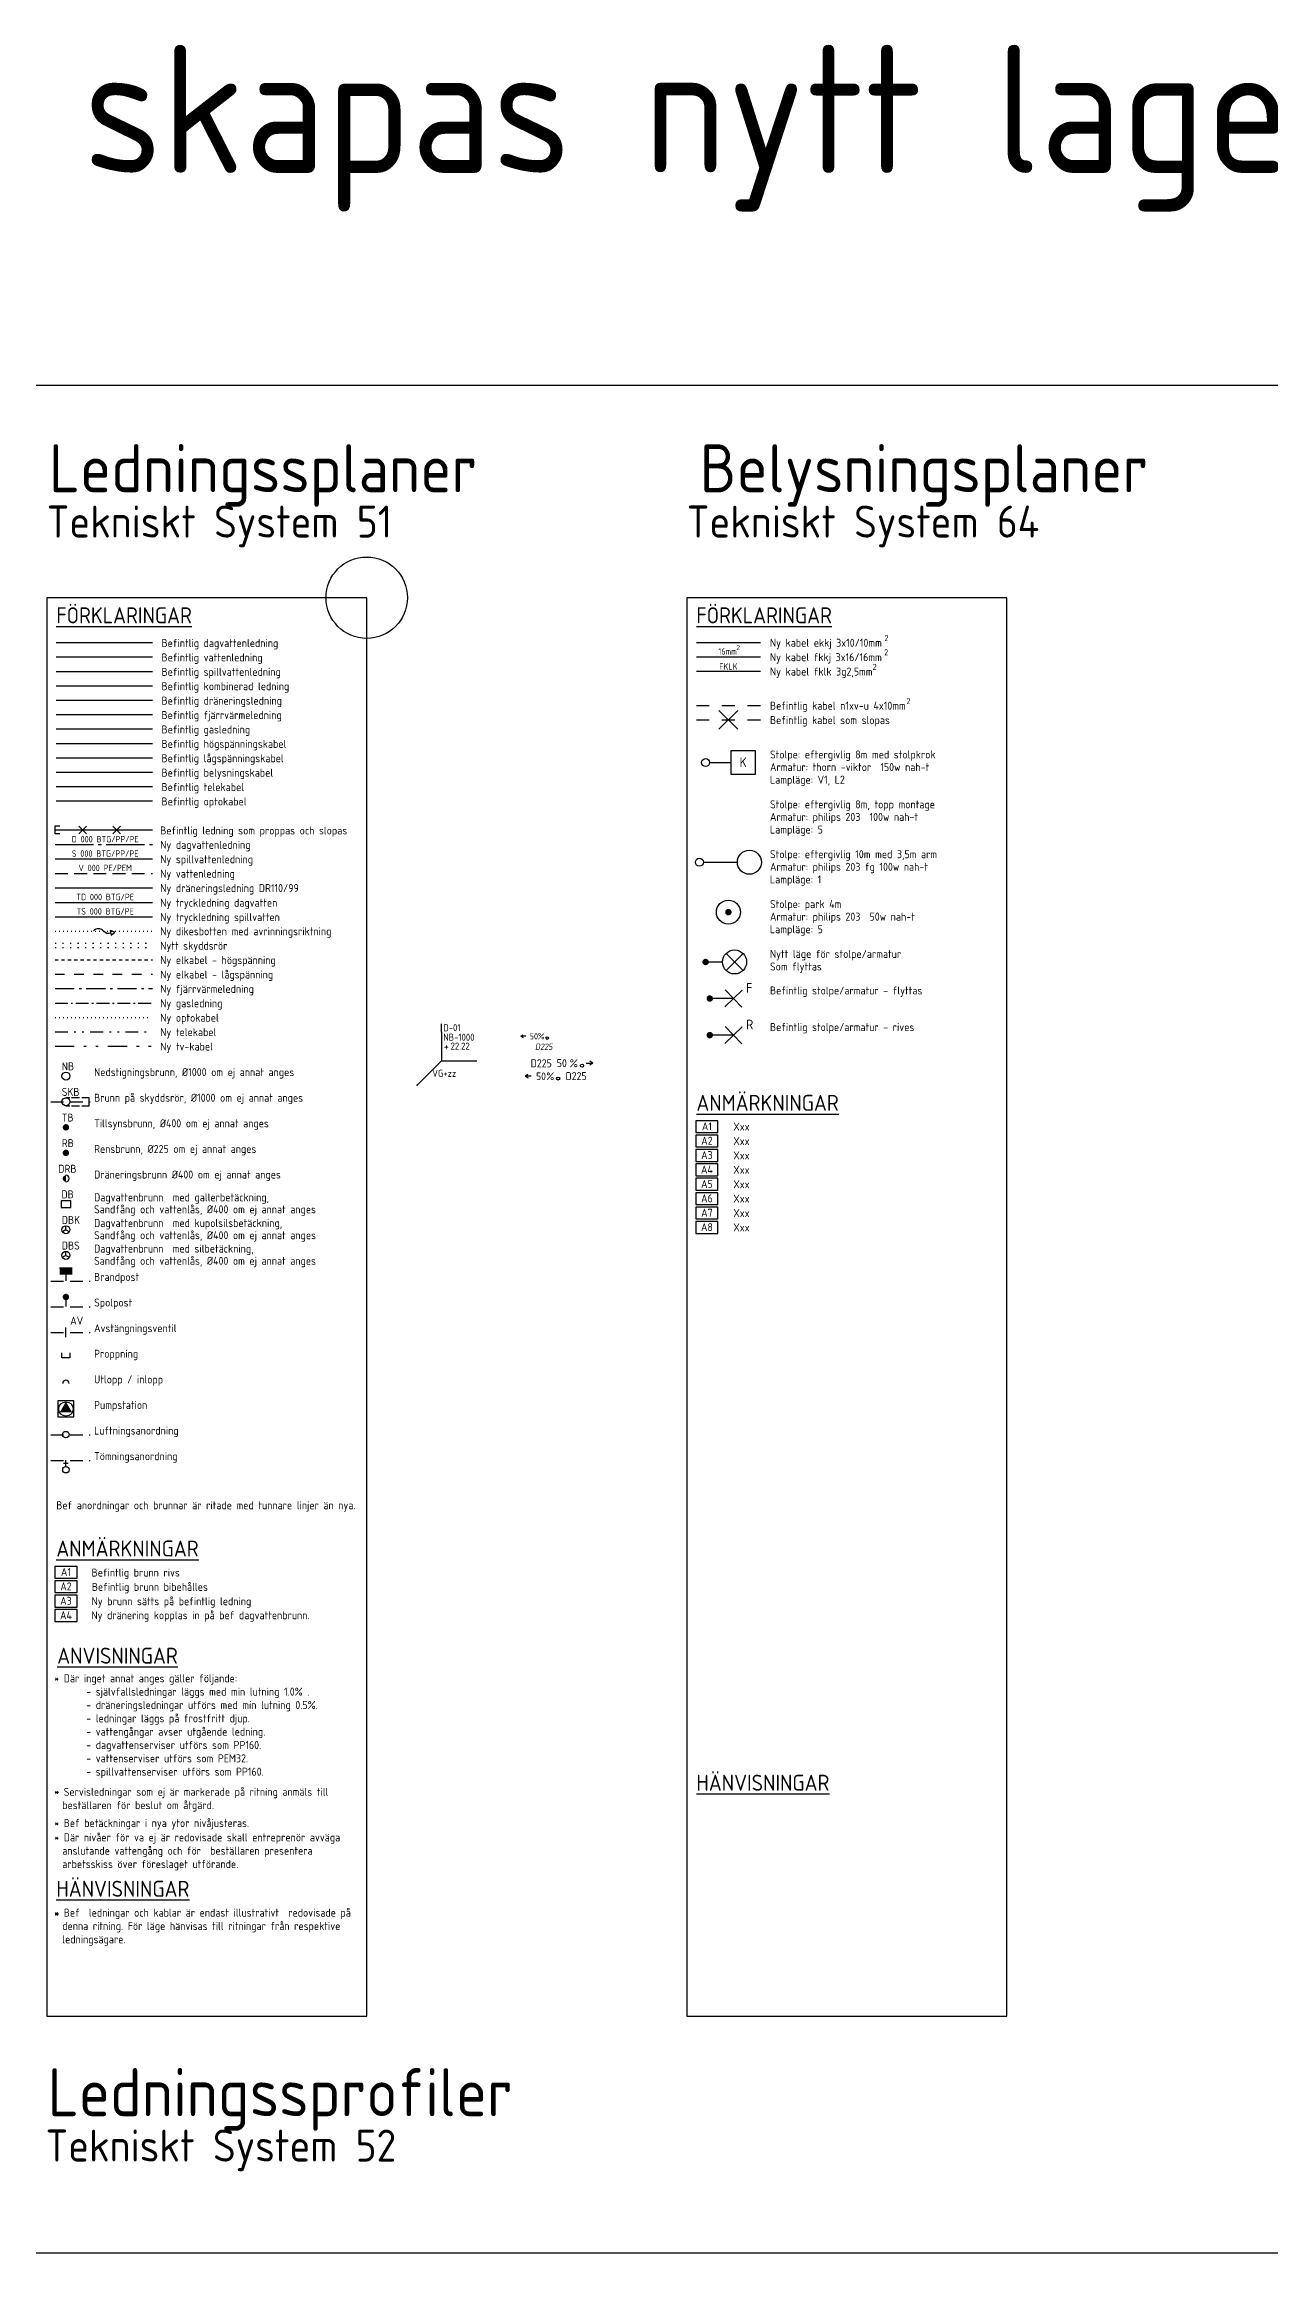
# Model space of a CAD drawing. Header units: metres. Extents: x 117388 to 123031, y 6148214 to 6150604.
# Drawn here: x 122724.8 to 122878, y 6148256.6 to 6148532.6 of the extents above; entities that cross this region are included whole.
import ezdxf
from ezdxf.enums import TextEntityAlignment as Align

# ---------------------------------------------------------------- set-up
doc = ezdxf.new("R2010")
doc.units = ezdxf.units.M
doc.header["$LTSCALE"] = 0.4
for name, pattern in [('AA_CENTER_4', [6.5, 4, -1, 0.5, -1]), ('AA_CENTER_6', [9.75, 6, -1.5, 0.75, -1.5]), ('AA_DASHED_1', [2, 1, -1]), ('AA_DASHED_3', [6, 3, -3]), ('AA_DASHED_4', [8, 4, -4]), ('AA_DIVIDE_4', [11, 4, -2, 0.5, -2, 0.5, -2]), ('AA_DIVIDE_6', [16.5, 6, -3, 0.75, -3, 0.75, -3]), ('AA_DOT_2', [1.25, 0.25, -1]), ('AA_DOT_3', [2.35, 0.35, -2]), ('BH90-PMB-DV', [16, 12, -1.5, 1, -1.5]), ('BH90-PMB-SPV', [16, 8, 8]), ('BH90-PMB-V', [6, 4, -2])]:
    doc.linetypes.add(name, pattern=pattern)
doc.layers.get('0').update_dxf_attribs({"linetype": 'CONTINUOUS'})
doc.layers.get('DEFPOINTS').update_dxf_attribs({"color": 5, "linetype": 'CONTINUOUS'})
for name, color, linetype in [('02_dib', 1, 'AA_DOT_2'), ('05_rinnpil', 3, 'CONTINUOUS'), ('51_anm', 1, 'CONTINUOUS'), ('51_B-ledn-BEL', 1, 'BBEL'), ('51_B-ledn-D', 83, 'BDAG'), ('51_B-ledn-DR1', 83, 'DRANERINGSLEDN_1'), ('51_B-ledn-EL-HOG', 1, 'BHSP'), ('51_B-ledn-EL-LAG', 1, 'BLSP'), ('51_B-ledn-FV', 1, 'BFV'), ('51_B-ledn-GAS', 1, 'BGAS'), ('51_B-ledn-K', 23, 'BSPILL'), ('51_B-ledn-OPTO', 1, 'BOPTO'), ('51_B-ledn-S', 243, 'BSPILL'), ('51_B-ledn-TELE', 1, 'BTELE'), ('51_B-ledn-V', 173, 'BV'), ('51_b_dim', 4, 'CONTINUOUS'), ('51_br_txt', 1, 'CONTINUOUS'), ('51_ledn-FV', 7, 'AA_CENTER_6'), ('51_ledn-GAS', 7, 'AA_CENTER_4'), ('51_ledn-OPTO', 7, 'AA_DOT_2'), ('51_ledn-SKYDD', 7, 'AA_DOT_3'), ('51_ledn-TV', 7, 'AA_DIVIDE_6'), ('51_slopas', 7, 'CONTINUOUS'), ('51_txt', 1, 'CONTINUOUS'), ('51_txt_dim', 1, 'CONTINUOUS'), ('51_txt_lut', 2, 'CONTINUOUS'), ('64_anmärkning', 1, 'CONTINUOUS'), ('64_armatur', 3, 'CONTINUOUS'), ('64_b_kabel', 1, 'AA_DASHED_4'), ('64_b_kabel_riv', 7, 'CONTINUOUS'), ('64_kabel', 6, 'CONTINUOUS'), ('64_txt', 1, 'CONTINUOUS'), ('H_BR_NR', 5, 'CONTINUOUS'), ('M-410A', 7, 'CONTINUOUS'), ('M-410B', 7, 'CONTINUOUS'), ('M-410C', 7, 'CONTINUOUS'), ('M-410D', 7, 'CONTINUOUS'), ('M-410E', 80, 'CONTINUOUS'), ('M-410F', 80, 'CONTINUOUS'), ('M-410H', 7, 'CONTINUOUS'), ('M-411', 240, 'BH90-PMB-SPV'), ('M-411tr', 240, 'BH90_VA_S_TR_PROJ'), ('M-412', 80, 'BH90-PMB-DV'), ('M-412tr', 80, 'BH90_VA_D_TR_PROJ'), ('M-413', 80, 'DRAN1'), ('M-414', 170, 'BH90-PMB-V'), ('M-414B', 3, 'CONTINUOUS'), ('M-423B', 3, 'CONTINUOUS'), ('M-423D', 170, 'CONTINUOUS'), ('M-423H', 170, 'CONTINUOUS'), ('M-423I', 170, 'CONTINUOUS'), ('M-423J', 170, 'CONTINUOUS'), ('M-432', 1, 'CONTINUOUS'), ('M-712D', 7, 'AA_DASHED_1'), ('M-712F', 7, 'AA_DASHED_3'), ('M-752', 7, 'AA_DIVIDE_4')]:
    doc.layers.add(name, color=color, linetype=linetype)
doc.styles.add('ISO', font='iso.shx')
doc.linetypes.add('BBEL', pattern='A,10,-2,["Eb",ISO,S=2,R=0,X=-1,Y=-1],-2.1', length=14.1)
doc.linetypes.add('BDAG', pattern='A,5,-1.5,1,-1.5,5,["/",ISO,S=2,R=0,X=-1,Y=-1],5,-1.5,1,-1.5,5', length=28)
doc.linetypes.add('BFV', pattern='A,10,-2,["FV",ISO,S=2,R=0,X=-1,Y=-1],-2.5', length=14.5)
doc.linetypes.add('BGAS', pattern='A,10,-2,["G",ISO,S=2,R=0,X=-1,Y=-1],-1.2', length=13.2)
doc.linetypes.add('BH90_VA_D_TR_PROJ', pattern='A,6,-1.5,1,-1.5,5,[1,VV.SHX,S=1,R=0,X=2,Y=0],0.01,[1,VV.SHX,S=0.95,R=0,X=2,Y=0],0.01,[1,VV.SHX,S=0.9,R=0,X=2,Y=0],0.01,[1,VV.SHX,S=0.8,R=0,X=2,Y=0],0.01,[1,VV.SHX,S=0.7,R=0,X=2,Y=0],0.01,[1,VV.SHX,S=0.6,R=0,X=2,Y=0],1', length=16.05)
doc.linetypes.add('BH90_VA_S_TR_PROJ', pattern='A,15,[1,VV.SHX,S=1,R=0,X=0,Y=0],0.01,[1,VV.SHX,S=0.9,R=0,X=0,Y=0],0.01,[1,VV.SHX,S=0.8,R=0,X=0,Y=0],0.01,[1,VV.SHX,S=0.7,R=0,X=0,Y=0],0.01,[1,VV.SHX,S=0.6,R=0,X=0,Y=0]', length=15.04)
doc.linetypes.add('BHSP', pattern='A,10,-2,["Eh",ISO,S=2,R=0,X=-1,Y=-1],-2.1', length=14.1)
doc.linetypes.add('BLSP', pattern='A,10,-2,["El",ISO,S=2,R=0,X=-1,Y=-1],-1.5', length=13.5)
doc.linetypes.add('BOPTO', pattern='A,10,-2,["To",ISO,S=2,R=0,X=-1,Y=-1],-2.3', length=14.3)
doc.linetypes.add('BSPILL', pattern='A,10,["/",ISO,S=2,R=0,X=-1,Y=-1],20', length=30)
doc.linetypes.add('BTELE', pattern='A,10,-2,["Te",ISO,S=2,R=0,X=-1,Y=-1],-2.3', length=14.3)
doc.linetypes.add('BV', pattern='A,3,-2,3,["/",ISO,S=2,R=0,X=-1,Y=-1],3,-2,6,-2,3', length=24)
doc.linetypes.add('DRAN1', pattern='A,6,0,["/",ISO,S=1.4,R=80,X=0,Y=0],-3', length=9)
doc.linetypes.add('DRANERINGSLEDN_1', pattern='A,6,0,["/",ISO,S=1.4,R=80,X=0,Y=0],-3', length=9)

# ---------------------------------------------------------------- blocks, each defined once
blk = doc.blocks.new('_SLLEDN')
at = {"linetype": 'Continuous'}
for p, q in [((1.18, -1.18), (-1.18, 1.18)), ((-1.18, -1.18), (1.18, 1.18))]:
    blk.add_line(p, q, dxfattribs=at)
blk = doc.blocks.new('_16')
at = {"style": 'ISO'}
for s, height, p in [('16mm', 1, (0, 0)), ('2', 0.75, (2.82, 0.73))]:
    blk.add_text(s, height=height, dxfattribs=at).set_placement(p)
blk = doc.blocks.new('_BEL-ESV1')
for p, q in [((0, -1.25), (0, -8)), ((-3.75, -8), (3.75, -8)), ((-3.75, -15.5), (-3.75, -8)), ((3.75, -8), (3.75, -15.5)), ((3.75, -15.5), (-3.75, -15.5))]:
    blk.add_line(p, q)
blk.add_circle((0, 0), 1.25)
blk = doc.blocks.new('_BEL-GC')
at = {"const_width": 1, "flags": 128}
blk.add_lwpolyline([(-0.45, -0.22, 1), (0.45, 0.22, 1)], format="xyb", close=True, dxfattribs=at)
blk.add_circle((0, 0), 3.75)
blk = doc.blocks.new('_BEL-ESV')
blk.add_line((0, -1.25), (0, -11.88))
for centre, radius in [((0, 0), 1.25), ((0, -15.62), 3.75)]:
    blk.add_circle(centre, radius)
blk = doc.blocks.new('_BEL-T')
for p, q in [((7.4, 0), (0.5, 0)), ((10.09, 2.6), (4.7, -2.6)), ((4.79, 2.7), (10, -2.7))]:
    blk.add_line(p, q)
at = {"const_width": 1, "flags": 128}
blk.add_lwpolyline([(0.22, -0.45, 1), (-0.22, 0.45, 1)], format="xyb", close=True, dxfattribs=at)
blk = doc.blocks.new('_BEL-B2')
for p, q in [((0, 0), (5.32, 0)), ((11.73, -2.65), (6.42, 2.65)), ((11.73, 2.65), (6.42, -2.65))]:
    blk.add_line(p, q)
at = {"const_width": 1, "flags": 128}
blk.add_lwpolyline([(0.22, -0.45, 1), (-0.22, 0.45, 1)], format="xyb", close=True, dxfattribs=at)
blk.add_circle((9.07, 0), 3.75)
blk = doc.blocks.new('BH90902f')
at = {"const_width": 1}
blk.add_lwpolyline([(-0.5, 0, 1), (0.5, 0, 1)], format="xyb", close=True, dxfattribs=at)
at = {"color": 1, "style": 'ISO', "flags": 8}
blk.add_attdef('TB', (-1.3, 1.8), '', height=2.5, dxfattribs=at)
blk = doc.blocks.new('BH90904f')
at = {"const_width": 1}
blk.add_lwpolyline([(-0.5, 0, 1), (0.5, 0, 1)], format="xyb", close=True, dxfattribs=at)
at = {"color": 1, "style": 'ISO', "flags": 8}
blk.add_attdef('RB', (-1.3, 1.8), '', height=2.5, dxfattribs=at)
blk = doc.blocks.new('BH90905f')
for p, q in [((1.5, 1), (-1.5, 1)), ((-1.5, 1), (-1.5, -1)), ((1.5, -1), (1.5, 1)), ((-1.5, -1), (1.5, -1))]:
    blk.add_line(p, q)
at = {"color": 1, "style": 'ISO', "flags": 8}
blk.add_attdef('DB1', (-1.4, 1.8), '', height=2.5, dxfattribs=at)
blk = doc.blocks.new('BH90908f')
at = {"color": 1}
for q in [(-1.08, -0.62), (0, 1.25), (1.08, -0.62)]:
    blk.add_line((0, 0), q, dxfattribs=at)
blk.add_circle((0, 0), 1.25)
at = {"color": 1, "style": 'ISO', "flags": 8}
blk.add_attdef('DB', (-1.3, 1.8), '', height=2.5, dxfattribs=at)
blk = doc.blocks.new('BH90922f')
for points in [[(1.25, 1.5), (1.25, 0), (-1.25, 0)], [(-1.25, 0), (-1.25, 1.5)]]:
    blk.add_lwpolyline(points)
blk = doc.blocks.new('BH90923f')
blk.add_arc((0, -1), 1, 0, 180)
blk = doc.blocks.new('BH90901f')
blk.add_circle((0, 0), 1.25)
at = {"color": 1, "style": 'ISO', "flags": 8}
blk.add_attdef('NB', (-1.3, 1.8), '', height=2.5, dxfattribs=at)
blk = doc.blocks.new('BH90917f')
for p, q in [((2, 0), (0, 0)), ((4, -2), (4, 2))]:
    blk.add_line(p, q)
for points in [[(2, 2), (2, -2), (4, 2), (4, -2)], [(4, 2), (4, 2), (4, -2)]]:
    blk.add_solid(points)
blk = doc.blocks.new('BH90903f')
at = {"const_width": 1}
blk.add_lwpolyline([(0, 0.5, 0.414214), (-0.5, 0, 0.414214), (0, -0.5, 0.414214)], format="xyb", dxfattribs=at)
blk.add_arc((0, 0), 1, 270, 90)
at = {"color": 1, "style": 'ISO', "flags": 8}
blk.add_attdef('DRB', (-2.4, 1.8), '', height=2.5, dxfattribs=at)
blk = doc.blocks.new('BH90918f')
blk.add_line((2, 0), (0, 0))
at = {"const_width": 1}
blk.add_lwpolyline([(3, 0.5, 1), (3, -0.5, 1)], format="xyb", close=True, dxfattribs=at)
blk = doc.blocks.new('BH90920f')
blk.add_lwpolyline([(1, 0, 0, 0, 0), (2, 0, 2, 0, 0), (4, 0, 0, 0, 0)], format="xyseb")
blk.add_circle((0, 0), 1)
blk = doc.blocks.new('BH90921f')
blk.add_line((2, 0), (0, 0))
blk.add_lwpolyline([(1, 0.75), (1, -0.75)])
blk.add_circle((3, 0), 1)
blk = doc.blocks.new('BH90924f')
at = {"color": 1}
for p, q in [((-1.25, 0), (-1.25, -1.25)), ((1.25, -1.25), (1.25, 0)), ((-1.25, -1.75), (-1.25, -4.25)), ((-1.25, -5), (-1.25, -7.25)), ((1.25, -4.25), (1.25, -1.75)), ((1.25, -7.25), (1.25, -5)), ((-1.25, -7.25), (1.25, -7.25))]:
    blk.add_line(p, q, dxfattribs=at)
blk.add_circle((0, 0), 1.25)
at = {"color": 1, "style": 'ISO', "flags": 8}
blk.add_attdef('NB', (1.8, 1.3), '', height=2.5, rotation=270, dxfattribs=at)
blk = doc.blocks.new('BH90925f')
blk.add_lwpolyline([(-2.5, -2.5), (2.5, -2.5), (2.5, 2.5), (-2.5, 2.5)], close=True)
blk.add_lwpolyline([(0, 2.25, 0, 3.82, 0), (0, -1, 3.82, 3.82, 0)], format="xyseb")
at = {"color": 1}
blk.add_circle((0, 0), 2.25, dxfattribs=at)
blk = doc.blocks.new('BH90919f')
blk.add_line((1.5, 0), (-1.5, 0))
at = {"color": 1, "style": 'ISO', "flags": 8}
blk.add_attdef('AV', (-2.4, 1.35), '', height=2.5, dxfattribs=at)
blk = doc.blocks.new('_BR_T')
at = {"layer": '51_br_txt', "flags": 128}
blk.add_lwpolyline([(7.62, 16.62), (7.62, 7.63), (18.68, 7.63)], dxfattribs=at)
at = {"layer": 'H_BR_NR'}
blk.add_line((7.62, 16.62), (7.62, 19.19), dxfattribs=at)
at = {"layer": '51_br_txt', "style": 'ISO'}
blk.add_text('+', height=2.64, dxfattribs=at).set_placement((8.37, 10.86))
for tag, p in [('BR-TYP', (8.19, 13.92)), ('GNIV', (10.47, 11.14))]:
    blk.add_attdef(tag, p, '', height=2.2, dxfattribs=at)
at = {"layer": 'H_BR_NR', "style": 'ISO'}
blk.add_attdef('BR-NR', (8.19, 16.9), '', height=2.2, dxfattribs=at)
blk = doc.blocks.new('_VG')
blk.add_point((0, 0))
at = {"style": 'ISO'}
for tag, p in [('TE', (4.74, 2.64)), ('VG', (9.57, 2.64))]:
    blk.add_attdef(tag, p, '', height=2.2, dxfattribs=at)
blk = doc.blocks.new('_LUT-V')
for p, q in [((-8.74, 1.75), (-7.83, 2.35)), ((-8.74, 1.75), (-7.8, 1.14)), ((-6.73, 1.75), (-8.74, 1.75))]:
    blk.add_line(p, q)
blk.add_circle((2, 0.95), 0.498)
at = {"style": 'ISO'}
blk.add_text('%', height=2.5, dxfattribs=at).set_placement((-1.82, 0.46))
blk.add_attdef('LU', text='', height=2.5, dxfattribs=at).set_placement((-2.95, -0.26), align=Align.BOTTOM_RIGHT)
blk = doc.blocks.new('_LUT-H')
for p, q in [((3.74, 1.64), (5.75, 1.64)), ((5.75, 1.64), (4.81, 1.03)), ((5.75, 1.64), (4.83, 2.24))]:
    blk.add_line(p, q)
blk.add_circle((2.41, 0.85), 0.498)
at = {"style": 'ISO'}
blk.add_text('%', height=2.5, dxfattribs=at).set_placement((-1.42, 0.35))
blk.add_attdef('LU', text='', height=2.5, dxfattribs=at).set_placement((-2.34, -0.37), align=Align.BOTTOM_RIGHT)
blk = doc.blocks.new('_ANM')
at = {"color": 0}
blk.add_lwpolyline([(-3.46, -1.95), (3.46, -1.95), (3.46, 1.76), (-3.46, 1.76)], close=True, dxfattribs=at)
at = {"color": 4, "style": 'ISO'}
blk.add_attdef('ANM', text='', height=2.5, dxfattribs=at).set_placement((0, 0), align=Align.MIDDLE_CENTER)
blk = doc.blocks.new('_PIL')
at = {"color": 0, "linetype": 'ByBlock'}
blk.add_lwpolyline([(3.48, -0.36), (2.05, 0.19), (2.29, -1.32)], close=True, dxfattribs=at)
for centre, radius, start, end in [((-1.64, -1.49), 2.21, 42.36378, 135.34793), ((1.55, 1.36), 2.06, 221.38898, 288.1611)]:
    blk.add_arc(centre, radius, start, end, dxfattribs=at)

msp = doc.modelspace()

# ---------------------------------------------------------------- linework, layer by layer
at = {"layer": '02_dib'}
msp.add_line((122726.166, 6148421.768), (122738.33, 6148421.768), dxfattribs=at)
at = {"layer": '51_B-ledn-BEL'}
msp.add_line((122726.33, 6148441.62), (122738.33, 6148441.62), dxfattribs=at)
at = {"layer": '51_B-ledn-D'}
msp.add_line((122726.33, 6148457.82), (122738.33, 6148457.82), dxfattribs=at)
at = {"layer": '51_B-ledn-DR1'}
msp.add_line((122726.33, 6148450.62), (122738.33, 6148450.62), dxfattribs=at)
at = {"layer": '51_B-ledn-EL-HOG'}
msp.add_line((122726.33, 6148445.22), (122738.33, 6148445.22), dxfattribs=at)
at = {"layer": '51_B-ledn-EL-LAG'}
msp.add_line((122726.33, 6148443.42), (122738.33, 6148443.42), dxfattribs=at)
at = {"layer": '51_B-ledn-FV'}
msp.add_line((122726.33, 6148448.82), (122738.33, 6148448.82), dxfattribs=at)
at = {"layer": '51_B-ledn-GAS'}
msp.add_line((122726.33, 6148447.02), (122738.33, 6148447.02), dxfattribs=at)
at = {"layer": '51_B-ledn-K'}
msp.add_line((122726.33, 6148452.42), (122738.33, 6148452.42), dxfattribs=at)
at = {"layer": '51_B-ledn-OPTO'}
msp.add_line((122726.33, 6148438.02), (122738.33, 6148438.02), dxfattribs=at)
at = {"layer": '51_B-ledn-S'}
msp.add_line((122726.33, 6148454.22), (122738.33, 6148454.22), dxfattribs=at)
at = {"layer": '51_B-ledn-TELE'}
msp.add_line((122726.33, 6148439.82), (122738.33, 6148439.82), dxfattribs=at)
at = {"layer": '51_B-ledn-V'}
msp.add_line((122726.33, 6148456.02), (122738.33, 6148456.02), dxfattribs=at)
at = {"layer": '51_br_txt', "flags": 128}
msp.add_lwpolyline([(122774.466, 6148405.537), (122771.417, 6148402.484)], dxfattribs=at)
at = {"layer": '51_ledn-FV'}
msp.add_line((122726.166, 6148414.568), (122738.33, 6148414.568), dxfattribs=at)
at = {"layer": '51_ledn-GAS'}
msp.add_line((122726.166, 6148412.768), (122738.33, 6148412.768), dxfattribs=at)
at = {"layer": '51_ledn-OPTO'}
msp.add_line((122726.166, 6148410.968), (122737.79, 6148410.968), dxfattribs=at)
at = {"layer": '51_ledn-SKYDD'}
for p, q in [((122726.166, 6148420.244), (122738.33, 6148420.244)), ((122726.166, 6148419.692), (122738.33, 6148419.692))]:
    msp.add_line(p, q, dxfattribs=at)
at = {"layer": '51_ledn-TV'}
msp.add_line((122726.166, 6148407.368), (122738.33, 6148407.368), dxfattribs=at)
at = {"layer": '51_slopas', "color": 1}
msp.add_line((122726.166, 6148434.396), (122738.33, 6148434.396), dxfattribs=at)
at = {"layer": '64_b_kabel'}
for p, q in [((122806.33, 6148449.962), (122814.33, 6148449.962)), ((122806.33, 6148448.162), (122814.33, 6148448.162))]:
    msp.add_line(p, q, dxfattribs=at)
at = {"layer": '64_kabel'}
for p, q in [((122806.33, 6148457.824), (122814.33, 6148457.824)), ((122806.33, 6148456.024), (122814.33, 6148456.024)), ((122806.33, 6148454.224), (122814.33, 6148454.224))]:
    msp.add_line(p, q, dxfattribs=at)
at = {"layer": 'DEFPOINTS', "flags": 128}
for points in [[(122398.427, 6148256.577), (123031.202, 6148256.577), (123031.202, 6148489.931), (122398.427, 6148489.931)], [(122725.13, 6148286.14), (122765.13, 6148286.14), (122765.13, 6148463.42), (122725.13, 6148463.42)], [(122805.13, 6148463.42), (122805.13, 6148286.14), (122845.13, 6148286.14), (122845.13, 6148463.42)]]:
    msp.add_lwpolyline(points, close=True, dxfattribs=at)
at = {"layer": 'DEFPOINTS'}
msp.add_circle((122765.13, 6148463.42), 5.088, dxfattribs=at)
at = {"layer": 'M-411'}
msp.add_line((122726.166, 6148430.768), (122738.33, 6148430.768), dxfattribs=at)
at = {"layer": 'M-411tr'}
msp.add_line((122726.166, 6148423.539), (122738.33, 6148423.539), dxfattribs=at)
at = {"layer": 'M-412'}
msp.add_line((122726.166, 6148432.568), (122738.33, 6148432.568), dxfattribs=at)
at = {"layer": 'M-412tr'}
msp.add_line((122726.166, 6148425.339), (122738.33, 6148425.339), dxfattribs=at)
at = {"layer": 'M-413'}
msp.add_line((122726.166, 6148427.168), (122738.33, 6148427.168), dxfattribs=at)
at = {"layer": 'M-414'}
for p, q in [((122726.166, 6148428.968), (122738.33, 6148428.968)), ((122725.641, 6148400.435), (122730.56, 6148400.435)), ((122725.641, 6148378.009), (122730.56, 6148378.009)), ((122725.641, 6148374.809), (122730.56, 6148374.809)), ((122725.641, 6148371.609), (122730.56, 6148371.609)), ((122725.641, 6148358.809), (122730.56, 6148358.809)), ((122725.641, 6148355.609), (122730.56, 6148355.609))]:
    msp.add_line(p, q, dxfattribs=at)
at = {"layer": 'M-712D'}
msp.add_line((122726.166, 6148418.168), (122738.33, 6148418.168), dxfattribs=at)
at = {"layer": 'M-712F'}
msp.add_line((122726.166, 6148416.368), (122738.33, 6148416.368), dxfattribs=at)
at = {"layer": 'M-752'}
msp.add_line((122726.166, 6148409.168), (122738.33, 6148409.168), dxfattribs=at)

# ---------------------------------------------------------------- block references
at = {"layer": '05_rinnpil', "xscale": 0.3999999999941792, "yscale": 0.3999999999941792, "zscale": 0.3999999999941792}
msp.add_blockref('_PIL', (122732.248, 6148421.768), dxfattribs=at)
at = {"layer": '51_anm', "xscale": 0.3999999999941792, "yscale": 0.3999999999941792, "zscale": 0.3999999999941792}
for p, values in [((122727.535, 6148341.66), {'ANM': 'A1'}), ((122727.535, 6148339.86), {'ANM': 'A2'}), ((122727.535, 6148338.06), {'ANM': 'A3'}), ((122727.535, 6148336.26), {'ANM': 'A4'})]:
    msp.add_blockref('_ANM', p, dxfattribs=at).add_auto_attribs(values)
at = {"layer": '51_b_dim'}
ref = msp.add_blockref('_LUT-V', (122787.07, 6148408.091), dxfattribs=dict(at, xscale=0.3075071999919601, yscale=0.3075071999919601, zscale=0.3075071999919601))
ref.add_attrib('LU', '50', dxfattribs={"layer": '0', "height": 0.7688, "style": 'ISO'}).set_placement((122785.486, 6148407.993), align=Align.BOTTOM_LEFT)
at = {"layer": '51_br_txt', "xscale": 0.3999999999941792, "yscale": 0.3999999999941792, "zscale": 0.3999999999941792}
for name, values in [('_BR_T', {'GNIV': '22.22', 'BR-TYP': 'NB-1000', 'BR-NR': 'D-01'}), ('_VG', {'VG': 'zz', 'TE': 'VG+'})]:
    msp.add_blockref(name, (122771.417, 6148402.484), dxfattribs=at).add_auto_attribs(values)
at = {"layer": '51_slopas', "xscale": 0.3999999999941792, "yscale": 0.3999999999941792, "zscale": 0.3999999999941792}
for p in [(122729.632, 6148434.396), (122733.872, 6148434.396)]:
    msp.add_blockref('_SLLEDN', p, dxfattribs=at)
at = {"layer": '51_txt_lut', "xscale": 0.3999999999941792, "yscale": 0.3999999999941792, "zscale": 0.3999999999941792}
msp.add_blockref('_LUT-H', (122791.077, 6148404.601), dxfattribs=at).add_auto_attribs({'LU': '50'})
at = {"layer": '51_txt_lut'}
ref = msp.add_blockref('_LUT-V', (122788.283, 6148402.962), dxfattribs=dict(at, xscale=0.384384000004502, yscale=0.384384000004502, zscale=0.384384000004502))
ref.add_attrib('LU', '50', dxfattribs={"layer": '0', "height": 0.961, "style": 'ISO'}).set_placement((122786.304, 6148402.84), align=Align.BOTTOM_LEFT)
at = {"layer": '64_anmärkning', "xscale": 0.3999999999941792, "yscale": 0.3999999999941792, "zscale": 0.3999999999941792}
for p, values in [((122807.646, 6148397.358), {'ANM': 'A1'}), ((122807.646, 6148395.558), {'ANM': 'A2'}), ((122807.646, 6148393.758), {'ANM': 'A3'}), ((122807.646, 6148391.958), {'ANM': 'A4'}), ((122807.646, 6148390.158), {'ANM': 'A5'}), ((122807.646, 6148388.358), {'ANM': 'A6'}), ((122807.646, 6148386.558), {'ANM': 'A7'}), ((122807.646, 6148384.758), {'ANM': 'A8'})]:
    msp.add_blockref('_ANM', p, dxfattribs=at).add_auto_attribs(values)
at = {"layer": '64_armatur', "xscale": 0.3999999999068677, "yscale": 0.3999999999068677, "zscale": 0.3999999999068677, "rotation": 90}
for name, p in [('_BEL-ESV1', (122807.48, 6148442.823)), ('_BEL-ESV', (122806.705, 6148430.361))]:
    msp.add_blockref(name, p, dxfattribs=at)
at = {"layer": '64_armatur', "xscale": 0.3999999999941792, "yscale": 0.3999999999941792, "zscale": 0.3999999999941792}
for name, p in [('_BEL-GC', (122810.33, 6148424.13)), ('_BEL-B2', (122807.48, 6148417.898)), ('_BEL-T', (122808.008, 6148413.328)), ('_BEL-T', (122808.008, 6148408.757))]:
    msp.add_blockref(name, p, dxfattribs=at)
at = {"layer": '64_b_kabel_riv'}
msp.add_blockref('_SLLEDN', (122810.33, 6148448.162), dxfattribs=at)
at = {"layer": '64_txt', "xscale": 0.8000000000029104, "yscale": 0.8000000000029104, "zscale": 0.8000000000029104}
msp.add_blockref('_16', (122809.076, 6148456.304), dxfattribs=at)
at = {"layer": 'M-410A', "xscale": 0.3999999999941792, "yscale": 0.3999999999941792, "zscale": 0.3999999999941792}
msp.add_blockref('BH90901f', (122727.53, 6148403.635), dxfattribs=at).add_auto_attribs({'NB': 'NB'})
at = {"layer": 'M-410A', "xscale": 0.3999999999068677, "yscale": 0.3999999999068677, "zscale": 0.3999999999068677, "rotation": 90}
msp.add_blockref('BH90924f', (122727.53, 6148400.435), dxfattribs=at).add_auto_attribs({'NB': 'SKB'})
at = {"layer": 'M-410B', "xscale": 0.3999999999941792, "yscale": 0.3999999999941792, "zscale": 0.3999999999941792}
msp.add_blockref('BH90902f', (122727.53, 6148397.235), dxfattribs=at).add_auto_attribs({'TB': 'TB'})
at = {"layer": 'M-410C', "xscale": 0.3999999999941792, "yscale": 0.3999999999941792, "zscale": 0.3999999999941792}
msp.add_blockref('BH90904f', (122727.53, 6148394.035), dxfattribs=at).add_auto_attribs({'RB': 'RB'})
at = {"layer": 'M-410D', "xscale": 0.3999999999941792, "yscale": 0.3999999999941792, "zscale": 0.3999999999941792}
msp.add_blockref('BH90903f', (122727.53, 6148390.835), dxfattribs=at).add_auto_attribs({'DRB': 'DRB'})
at = {"layer": 'M-410E', "xscale": 0.3999999999941792, "yscale": 0.3999999999941792, "zscale": 0.3999999999941792}
msp.add_blockref('BH90905f', (122727.53, 6148387.635), dxfattribs=at).add_auto_attribs({'DB1': 'DB'})
at = {"layer": 'M-410F', "xscale": 0.3999999999941792, "yscale": 0.3999999999941792, "zscale": 0.3999999999941792}
for p, values in [((122727.53, 6148384.435), {'DB': 'DBK'}), ((122727.53, 6148381.235), {'DB': 'DBS'})]:
    msp.add_blockref('BH90908f', p, dxfattribs=at).add_auto_attribs(values)
at = {"layer": 'M-410H', "xscale": 0.3999999999941792, "yscale": 0.3999999999941792, "zscale": 0.3999999999941792}
msp.add_blockref('BH90923f', (122727.53, 6148365.635), dxfattribs=at)
at = {"layer": 'M-414B', "xscale": 0.3999999999068677, "yscale": 0.3999999999068677, "zscale": 0.3999999999068677, "rotation": 270}
msp.add_blockref('BH90922f', (122726.166, 6148434.396), dxfattribs=at)
at = {"layer": 'M-414B', "xscale": 0.3999999999941792, "yscale": 0.3999999999941792, "zscale": 0.3999999999941792}
msp.add_blockref('BH90922f', (122727.53, 6148368.435), dxfattribs=at)
at = {"layer": 'M-423B', "xscale": 0.3999999999941792, "yscale": 0.3999999999941792, "zscale": 0.3999999999941792}
msp.add_blockref('BH90925f', (122727.53, 6148362.035), dxfattribs=at)
at = {"layer": 'M-423D'}
ref = msp.add_blockref('BH90919f', (122727.53, 6148371.609), dxfattribs=dict(at, xscale=0.3999999999068677, yscale=0.3999999999068677, zscale=0.3999999999068677, rotation=270))
ref.add_attrib('AV', 'AV', (122728.07, 6148372.569), dxfattribs={"layer": '0', "color": 1, "height": 1, "style": 'ISO', "flags": 8})
at = {"layer": 'M-423D', "xscale": 0.3999999999068677, "yscale": 0.3999999999068677, "zscale": 0.3999999999068677, "rotation": 90}
msp.add_blockref('BH90920f', (122727.53, 6148358.835), dxfattribs=at)
at = {"layer": 'M-423H', "xscale": 0.3999999999068677, "yscale": 0.3999999999068677, "zscale": 0.3999999999068677, "rotation": 90}
msp.add_blockref('BH90917f', (122727.53, 6148378.035), dxfattribs=at)
at = {"layer": 'M-423I', "xscale": 0.3999999999068677, "yscale": 0.3999999999068677, "zscale": 0.3999999999068677, "rotation": 90}
msp.add_blockref('BH90918f', (122727.53, 6148374.835), dxfattribs=at)
at = {"layer": 'M-423J', "xscale": 0.3999999999068677, "yscale": 0.3999999999068677, "zscale": 0.3999999999068677, "rotation": 270}
msp.add_blockref('BH90921f', (122727.53, 6148355.635), dxfattribs=at)

# ---------------------------------------------------------------- texts
at = {"layer": '51_anm', "style": 'ISO'}
for s, p in [('Befintlig brunn rivs', (122730.739, 6148341.092)), ('Ny brunn sätts på befintlig ledning', (122730.74, 6148337.508)), ('Befintlig brunn bibehålles', (122730.765, 6148339.303)), ('Ny dränering kopplas in på bef dagvattenbrunn.', (122730.719, 6148335.758))]:
    msp.add_text(s, height=1, dxfattribs=at).set_placement(p)
at = {"layer": '51_b_dim', "style": 'ISO', "oblique": 9}
msp.add_text('D225', height=0.8, dxfattribs=at).set_placement((122786.168, 6148406.907))
at = {"layer": '51_txt', "color": 7, "style": 'ISO'}
for s, p in [('%%uFÖRKLARINGAR', (122726.33, 6148460.22)), ('%%uANMÄRKNINGAR', (122726.33, 6148343.593)), ('%%UANVISNINGAR', (122726.437, 6148330.2)), ('%%uHÄNVISNINGAR', (122726.33, 6148301.072))]:
    msp.add_text(s, height=2, dxfattribs=at).set_placement(p)
at = {"layer": '51_txt', "style": 'ISO'}
for s, p in [('Befintlig dagvattenledning', (122739.481, 6148457.258)), ('Befintlig vattenledning', (122739.481, 6148455.458)), ('Befintlig spillvattenledning', (122739.481, 6148453.658)), ('Befintlig kombinerad ledning', (122739.481, 6148451.858)), ('Befintlig dräneringsledning', (122739.481, 6148450.058)), ('Befintlig fjärrvärmeledning', (122739.481, 6148448.258)), ('Befintlig gasledning', (122739.481, 6148446.458)), ('Befintlig högspänningskabel', (122739.481, 6148444.658)), ('Befintlig lågspänningskabel', (122739.481, 6148442.858)), ('Befintlig belysningskabel', (122739.481, 6148441.058)), ('Befintlig telekabel', (122739.481, 6148439.258)), ('Befintlig optokabel', (122739.481, 6148437.458)), ('Befintlig ledning som proppas och slopas', (122739.318, 6148433.833)), ('Ny dagvattenledning', (122739.318, 6148432.033)), ('Ny spillvattenledning', (122739.318, 6148430.233)), ('Ny vattenledning', (122739.318, 6148428.433)), ('Ny dräneringsledning DR110/99', (122739.318, 6148426.633)), ('Ny tryckledning dagvatten', (122739.318, 6148424.805)), ('Ny tryckledning spillvatten', (122739.318, 6148423.005)), ('Ny dikesbotten med avrinningsriktning', (122739.318, 6148421.233)), ('Nytt skyddsrör', (122739.318, 6148419.433)), ('Ny elkabel - högspänning', (122739.318, 6148417.633)), ('Ny elkabel - lågspänning', (122739.318, 6148415.833)), ('Ny fjärrvärmeledning', (122739.318, 6148414.033)), ('Ny gasledning', (122739.318, 6148412.233)), ('Ny optokabel', (122739.318, 6148410.433)), ('Ny telekabel', (122739.318, 6148408.633)), ('Ny tv-kabel', (122739.318, 6148406.833)), ('Nedstigningsbrunn, %%c1000 om ej annat anges', (122731.049, 6148403.635)), ('Brunn på skyddsrör, %%c1000 om ej annat anges', (122731.049, 6148400.435)), ('Tillsynsbrunn, %%c400 om ej annat anges', (122731.049, 6148397.235)), ('Rensbrunn, %%c225 om ej annat anges', (122731.049, 6148394.035)), ('Dräneringsbrunn %%c400 om ej annat anges', (122731.049, 6148390.835)), ('Dagvattenbrunn  med gallerbetäckning,', (122731.049, 6148387.988)), ('Sandfång och vattenlås, %%c400 om ej annat anges', (122731.049, 6148386.488)), ('Dagvattenbrunn  med kupolsilsbetäckning,', (122731.049, 6148384.778)), ('Sandfång och vattenlås, %%c400 om ej annat anges', (122731.049, 6148383.251)), ('Sandfång och vattenlås, %%c400 om ej annat anges', (122731.049, 6148380.051)), ('Dagvattenbrunn  med silbetäckning,', (122731.049, 6148381.578)), ('Brandpost', (122731.049, 6148378.035)), ('Spolpost', (122731.049, 6148374.835)), ('Avstängningsventil', (122731.049, 6148371.635)), ('Proppning', (122731.049, 6148368.435)), ('Utlopp / inlopp', (122731.049, 6148365.235)), ('Pumpstation', (122731.049, 6148362.035)), ('Luftningsanordning', (122731.049, 6148358.835)), ('Tömningsanordning', (122731.049, 6148355.635)), ('Bef anordningar och brunnar är ritade med tunnare linjer än nya.', (122726.324, 6148349.501)), ('*', (122726.074, 6148313.726)), ('*', (122726.083, 6148298.464))]:
    msp.add_text(s, height=1, dxfattribs=at).set_placement(p)
at = {"layer": '51_txt', "char_height": 1, "width": 39.05573, "attachment_point": 1, "style": 'ISO'}
for s, insert in [('* Där inget annat anges gäller följande:\\P^I- självfallsledningar läggs med min lutning 1.0% .\\P^I- dräneringsledningar utförs med min lutning 0.5%.\\P^I- ledningar läggs på frostfritt djup.\\P^I- vattengångar avser utgående ledning.\\P^I- dagvattenserviser utförs som PP160.\\P^I- vattenserviser utförs som PEM32.\\P^I- spillvattenserviser utförs som PP160.', (122726.074, 6148328.876)), ('\\pi-1,l1;* Servisledningar som ej är markerade på ritning anmäls till beställaren för beslut om åtgärd.', (122726.074, 6148314.692)), ('\\pi-1,l1;* Bef betäckningar i nya ytor nivåjusteras.', (122726.074, 6148310.791)), ('\\pi-1,l1;* Där nivåer för va ej är redovisade skall entreprenör avväga anslutande vattengång och för  beställaren presentera arbetsskiss över föreslaget utförande.', (122726.074, 6148309.001)), ('\\pi-1,l1;* Bef  ledningar och kablar är endast illustrativt  redovisade på denna ritning. För läge hänvisas till ritningar från respektive ledningsägare.', (122726.074, 6148299.591))]:
    msp.add_mtext(s, dxfattribs=dict(at, insert=insert))
at = {"layer": '51_txt_dim', "style": 'ISO'}
for p in [(122785.615, 6148404.74), (122789.967, 6148403.134)]:
    msp.add_text('D225', height=1, dxfattribs=at).set_placement(p)
at = {"layer": '64_armatur', "style": 'ISO'}
for s, p in [('K', (122811.739, 6148442.263)), ('F', (122812.544, 6148414.056)), ('R', (122812.544, 6148409.486))]:
    msp.add_text(s, height=1.2, dxfattribs=at).set_placement(p)
at = {"layer": '64_txt', "color": 7, "style": 'ISO'}
for s, p in [('%%uFÖRKLARINGAR', (122806.33, 6148460.22)), ('%%uANMÄRKNINGAR', (122806.33, 6148399.292)), ('%%uHÄNVISNINGAR', (122806.33, 6148314.325))]:
    msp.add_text(s, height=2, dxfattribs=at).set_placement(p)
at = {"layer": '64_txt', "style": 'ISO'}
for s, height, p in [('Ny kabel ekkj 3x10/10mm', 1, (122815.53, 6148457.29)), ('2', 0.75, (122829.834, 6148457.998)), ('Ny kabel fkkj 3x16/16mm', 1, (122815.53, 6148455.49)), ('Ny kabel fklk 3g2,5mm', 1, (122815.53, 6148453.69)), ('2', 0.75, (122828.343, 6148454.404)), ('2', 0.75, (122829.797, 6148456.226)), ('Befintlig kabel n1xv-u 4x10mm', 1, (122815.53, 6148449.428)), ('2', 0.75, (122832.58, 6148450.12)), ('Befintlig kabel som slopas', 1, (122815.53, 6148447.628)), ('Stolpe: eftergivlig 8m med stolpkrok', 1, (122815.53, 6148443.33)), ('Armatur: thorn -viktor  150w nah-t', 1, (122815.53, 6148441.757)), ('Lampläge: V1, L2', 1, (122815.53, 6148440.184)), ('Stolpe: eftergivlig 8m, topp montage', 1, (122815.53, 6148437.098)), ('Armatur: philips 203  100w nah-t', 1, (122815.53, 6148435.525)), ('Lampläge: 5', 1, (122815.53, 6148433.952)), ('Stolpe: eftergivlig 10m med 3,5m arm', 1, (122815.53, 6148430.867)), ('Armatur: philips 203 fg 100w nah-t', 1, (122815.53, 6148429.294)), ('Lampläge: 1', 1, (122815.53, 6148427.721)), ('Stolpe: park 4m', 1, (122815.53, 6148424.636)), ('Armatur: philips 203  50w nah-t', 1, (122815.53, 6148423.063)), ('Lampläge: 5', 1, (122815.53, 6148421.49)), ('Nytt läge för stolpe/armatur', 1, (122815.53, 6148418.405)), ('Som flyttas', 1, (122815.53, 6148416.832)), ('Befintlig stolpe/armatur - flyttas', 1, (122815.53, 6148413.834)), ('Befintlig stolpe/armatur - rives', 1, (122815.53, 6148409.263)), ('Xxx', 1, (122810.943, 6148396.824)), ('Xxx', 1, (122810.943, 6148395.024)), ('Xxx', 1, (122810.943, 6148393.224)), ('Xxx', 1, (122810.943, 6148391.424)), ('Xxx', 1, (122810.943, 6148389.624)), ('Xxx', 1, (122810.943, 6148387.824)), ('Xxx', 1, (122810.943, 6148386.024)), ('Xxx', 1, (122810.943, 6148384.224))]:
    msp.add_text(s, height=height, dxfattribs=at).set_placement(p)
msp.add_text('FKLK', height=0.8, dxfattribs=at).set_placement((122810.33, 6148454.424), align=Align.CENTER)
at = {"layer": 'DEFPOINTS', "style": 'ISO'}
for s, height, p in [('Finns det inget fördefinierat lager skapas nytt lager enligt:', 16, (122407.027, 6148516.514)), ('Ledningssplaner', 6, (122725.4, 6148476.6)), ('Belysningsplaner', 6, (122806.752, 6148476.6)), ('Tekniskt System 51', 4, (122725.13, 6148470.935)), ('Tekniskt System 64', 4, (122805.13, 6148470.935)), ('Ledningssprofiler', 6, (122725.253, 6148273.647)), ('Tekniskt System 52', 4, (122724.983, 6148267.983))]:
    msp.add_text(s, height=height, dxfattribs=at).set_placement(p)
at = {"layer": 'M-432', "style": 'ISO'}
for s, p in [('D 000 BTG/PP/PE', (122732.437, 6148432.848)), ('S 000 BTG/PP/PE', (122732.437, 6148431.048)), ('V 000 PE/PEM', (122732.437, 6148429.248)), ('TD 000 BTG/PE', (122732.437, 6148425.619)), ('TS 000 BTG/PE', (122732.437, 6148423.819))]:
    msp.add_text(s, height=0.8, dxfattribs=at).set_placement(p, align=Align.CENTER)

doc.saveas('drawing.dxf')
